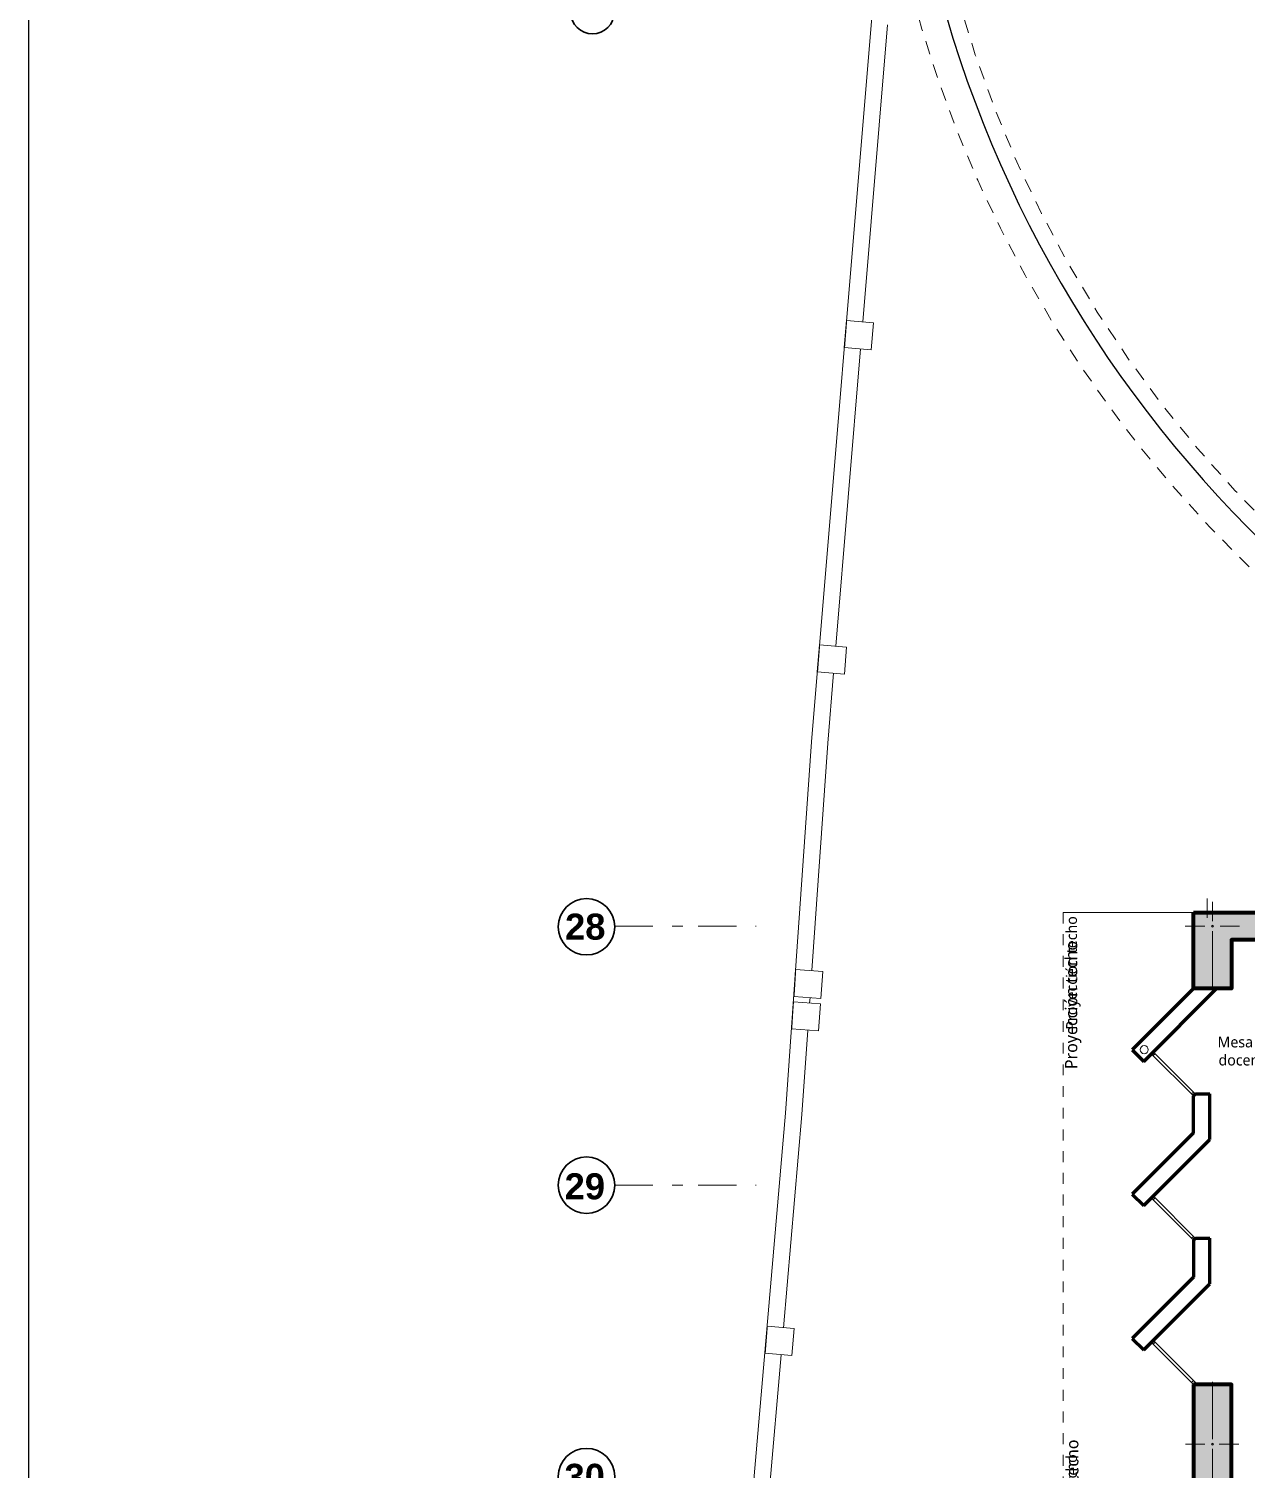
# Model space of a CAD drawing. Header units: metres. Extents: x 28 to 239, y -1 to 113.
# Drawn here: x 27.71 to 38.94, y 47.55 to 60.83 of the extents above; entities that cross this region are included whole.
import ezdxf

# ---------------------------------------------------------------- set-up
doc = ezdxf.new("R2010")
doc.units = ezdxf.units.M
doc.set_wipeout_variables(frame=1)
for name, pattern in [('DASHED2', [0.375, 0.25, -0.125]), ('Dot & Dashed', [0.670278, 0.352778, -0.176389, 0, -0.141111]), ('HIDDEN2', [0.1875, 0.125, -0.0625]), ('RAYITAS2', [0.1875, 0.125, -0.0625])]:
    doc.linetypes.add(name, pattern=pattern)
for name, color, linetype, lineweight in [('COLUMNAS 50', 32, 'Continuous', 70), ('Cotas varias El', 253, 'Continuous', 13), ('Equipamiento SR', 23, 'Continuous', 0), ('GRAFO 0 BLANCO', 7, 'Continuous', 0), ('GRAFO 4', 7, 'Continuous', 30), ('GRAFO01', 7, 'Continuous', 0), ('I.S. CANALETAS', 12, 'Continuous', 0), ('letras sr', 7, 'Continuous', 5), ('MK-LINEAS GENERALES', 7, 'Continuous', 0), ('Muros el', 144, 'Continuous', 60), ('proyecciones', 1, 'DASHED2', 5), ('Structural - Bearing_Pen_No__20', 1, 'Continuous', 0), ('Vanos', 140, 'Continuous', 5)]:
    doc.layers.add(name, color=color, linetype=linetype, lineweight=lineweight)
doc.layers.add('Separador de bike pintado', color=8, linetype='Continuous')
doc.styles.add('Generales', font='trebuc.ttf', dxfattribs={"height": 0.1})
doc.styles.add('GENERATED_STYLE_1', font='arialbd.ttf')

# ---------------------------------------------------------------- blocks, each defined once
blk = doc.blocks.new('Columna tipo 3')
at = {"true_color": 0x939598}
h = blk.add_hatch(color=252, dxfattribs=at)
h.dxf.hatch_style = 1
h.paths.add_polyline_path([(-235.085, 45.074), (-235.785, 45.074), (-235.785, 43.524), (-235.535, 43.524), (-235.535, 44.724), (-235.085, 44.724)])
h.paths.add_polyline_path([(-235.668, 44.899, -1), (-235.651, 44.899, -1)], flags=16)
at = {"layer": 'COLUMNAS 50', "linetype": 'Continuous'}
blk.add_lwpolyline([(-235.785, 45.074), (-235.785, 43.524), (-235.535, 43.524), (-235.535, 44.724), (-235.085, 44.724), (-235.085, 45.074)], close=True, dxfattribs=at)
at = {"layer": 'Structural - Bearing_Pen_No__20', "linetype": 'Continuous'}
for p, q in [((-235.66, 44.969), (-235.66, 45.149)), ((-235.705, 44.899), (-235.885, 44.899)), ((-235.085, 44.899), (-235.615, 44.899)), ((-235.66, 44.829), (-235.66, 44.649))]:
    blk.add_line(p, q, dxfattribs=at)
blk.add_circle((-235.66, 44.899), 0.00871, dxfattribs=at)
blk.add_point((-235.66, 44.899), dxfattribs=at)
blk = doc.blocks.new('Columna 1.10 x0.30')
at = {"true_color": 0xc7c8ca}
h = blk.add_hatch(color=9, dxfattribs=at)
h.dxf.hatch_style = 1
h.paths.add_polyline_path([(-234.849, 113.807), (-235.949, 113.807), (-235.949, 113.457), (-234.849, 113.457)])
h.paths.add_polyline_path([(-235.391, 113.632, -1), (-235.408, 113.632, -1)], flags=16)
at = {"layer": 'COLUMNAS 50', "color": 1, "linetype": 'Continuous', "lineweight": 5}
for p, q in [((-235.399, 113.873), (-235.399, 113.693)), ((-235.974, 113.632), (-235.444, 113.632)), ((-235.399, 113.562), (-235.399, 113.382)), ((-234.824, 113.632), (-235.354, 113.632))]:
    blk.add_line(p, q, dxfattribs=at)
at = {"layer": 'COLUMNAS 50', "linetype": 'Continuous'}
blk.add_lwpolyline([(-235.949, 113.457), (-234.849, 113.457), (-234.849, 113.807), (-235.949, 113.807)], close=True, dxfattribs=at)
at = {"layer": 'COLUMNAS 50', "color": 1, "linetype": 'Continuous', "lineweight": 5}
blk.add_circle((-235.399, 113.632), 0.00871, dxfattribs=at)
blk.add_point((-235.399, 113.632), dxfattribs=at)

msp = doc.modelspace()

# ---------------------------------------------------------------- linework, layer by layer
at = {"color": 7}
msp.add_lwpolyline([(27.712, 112.912), (147.712, 112.912), (147.712, 22.912), (27.712, 22.912), (27.712, 112.912)], dxfattribs=at)
at = {"layer": 'Cotas varias El', "linetype": 'Dot & Dashed'}
for p, q in [((33.114, 52.553), (34.419, 52.553)), ((33.114, 50.165), (34.419, 50.165))]:
    msp.add_line(p, q, dxfattribs=at)
at = {"layer": 'GRAFO 4', "linetype": 'Continuous'}
for centre, radius in [((32.909, 60.978), 0.199), ((32.854, 52.547), 0.26), ((32.854, 50.165), 0.26), ((32.854, 47.478), 0.26)]:
    msp.add_circle(centre, radius, dxfattribs=at)
at = {"layer": 'GRAFO01', "color": 251, "linetype": 'DASHED2', "lineweight": 9, "ltscale": 0.4}
msp.add_line((38.45, 52.678), (37.25, 52.678), dxfattribs=at)
at = {"layer": 'I.S. CANALETAS'}
msp.add_circle((37.996, 51.414), 0.0375, dxfattribs=at)
msp.add_circle((37.996, 51.414), 0.0375, dxfattribs=at)
at = {"layer": 'MK-LINEAS GENERALES', "color": 7, "linetype": 'RAYITAS2'}
for radius, start in [(11, 181.515), (11.4, 191.5241)]:
    msp.add_arc((46.872, 64.077), radius, start, 270, dxfattribs=at)
at = {"layer": 'Muros el', "ltscale": 0.05}
for p, q in [((38.45, 50.988), (38.468, 51.006)), ((38.468, 51.006), (38.6, 51.006)), ((38.45, 49.658), (38.468, 49.676)), ((38.468, 49.676), (38.6, 49.676)), ((38.6, 49.256), (38.6, 49.676))]:
    msp.add_line(p, q, dxfattribs=at)
for points in [[(38.45, 51.978), (37.885, 51.412)], [(37.991, 51.306), (38.662, 51.978)], [(37.885, 51.412), (37.991, 51.306)], [(38.6, 50.818), (38.6, 51.006)], [(38.45, 50.648), (38.45, 50.988)], [(38.6, 50.586), (38.6, 50.818)], [(38.45, 50.648), (37.885, 50.082)], [(37.991, 49.976), (38.6, 50.586)], [(37.885, 50.082), (37.991, 49.976)], [(38.45, 49.658), (38.45, 49.318)], [(38.45, 49.318), (37.885, 48.752)], [(37.991, 48.646), (38.6, 49.256)], [(37.885, 48.752), (37.991, 48.646)]]:
    msp.add_lwpolyline(points, dxfattribs=at)
at = {"layer": 'proyecciones', "linetype": 'HIDDEN2', "ltscale": 0.5}
msp.add_lwpolyline([(38.45, 33.378), (37.25, 33.378), (37.25, 52.678), (38.45, 52.678)], dxfattribs=at)
msp.add_lwpolyline([(38.45, 33.378), (37.25, 33.378), (37.25, 52.678), (38.45, 52.678)], dxfattribs=at)
at = {"layer": 'Separador de bike pintado'}
msp.add_arc((46.872, 64.077), 11.15, 193.0954, 260.5949, dxfattribs=at)
at = {"layer": 'Structural - Bearing_Pen_No__20', "linetype": 'Continuous'}
msp.add_line((38.575, 52.808), (38.575, 52.628), dxfattribs=at)
at = {"layer": 'Vanos', "color": 7, "linetype": 'Continuous'}
for p, q in [((38.079, 51.395), (38.061, 51.377)), ((38.097, 51.377), (38.079, 51.395)), ((38.45, 50.988), (38.061, 51.377)), ((38.061, 51.377), (38.079, 51.359)), ((38.097, 51.377), (38.079, 51.359)), ((38.45, 51.023), (38.097, 51.377)), ((38.45, 51.023), (38.433, 51.006)), ((38.433, 51.006), (38.45, 50.988)), ((38.468, 51.006), (38.45, 51.023)), ((38.079, 50.065), (38.061, 50.047)), ((38.097, 50.047), (38.079, 50.065)), ((38.45, 49.658), (38.061, 50.047)), ((38.061, 50.047), (38.079, 50.029)), ((38.097, 50.047), (38.079, 50.029)), ((38.45, 49.693), (38.097, 50.047)), ((38.45, 49.693), (38.433, 49.676)), ((38.433, 49.676), (38.45, 49.658)), ((38.468, 49.676), (38.45, 49.693)), ((38.079, 48.735), (38.061, 48.717)), ((38.45, 48.328), (38.061, 48.717)), ((38.061, 48.717), (38.079, 48.699)), ((38.097, 48.717), (38.079, 48.735)), ((38.097, 48.717), (38.079, 48.699)), ((38.45, 48.363), (38.097, 48.717)), ((38.45, 48.363), (38.433, 48.346)), ((38.433, 48.346), (38.45, 48.328)), ((38.468, 48.346), (38.45, 48.363)), ((38.468, 48.346), (38.45, 48.328))]:
    msp.add_line(p, q, dxfattribs=at)

# ---------------------------------------------------------------- block references
at = {"layer": 'COLUMNAS 50', "xscale": -1, "rotation": 90}
msp.add_blockref('Columna tipo 3', (83.524, -183.107), dxfattribs=at)
at = {"layer": 'COLUMNAS 50', "rotation": 270}
msp.add_blockref('Columna 1.10 x0.30', (-75.006, -187.621), dxfattribs=at)

# ---------------------------------------------------------------- texts
at = {"char_height": 0.24, "width": 1.011031258713047e-14, "attachment_point": 9, "rotation": 0, "style": 'GENERATED_STYLE_1'}
for s, insert in [('28', (33.029, 52.425)), ('29', (33.025, 50.031)), ('30', (33.024, 47.352))]:
    msp.add_mtext(s, dxfattribs=dict(at, insert=insert))
at = {"layer": 'Equipamiento SR', "insert": (38.572, 51.535), "char_height": 0.1, "attachment_point": 1, "style": 'Generales'}
msp.add_mtext_dynamic_manual_height_columns('\\pxqc;Mesa de docente', width=0.71474, gutter_width=0.5, heights=[0], dxfattribs=at)
at = {"layer": 'letras sr', "attachment_point": 1, "rotation": 90, "style": 'Generales'}
for insert, char_height in [((37.276, 51.599), 0.115), ((37.266, 51.235), 0.13), ((37.276, 46.638), 0.13), ((37.276, 46.638), 0.115)]:
    msp.add_mtext('{\\H0.86957x;Proyección techo} ', dxfattribs=dict(at, insert=insert, char_height=char_height))

# ---------------------------------------------------------------- next in the draw order: wipeouts: each hides what was drawn before it
at = {"linetype": 'Continuous'}
for points in [[(35.231, 57.886), (35.48, 57.865), (35.5, 58.115), (35.251, 58.135)], [(34.982, 54.896), (35.232, 54.876), (35.252, 55.125), (35.003, 55.145)], [(34.744, 51.605), (34.994, 51.587), (35.011, 51.837), (34.761, 51.854)], [(34.498, 48.615), (34.748, 48.593), (34.769, 48.842), (34.52, 48.864)]]:
    msp.add_wipeout(points, dxfattribs=at).dxf.layer = 'GRAFO 0 BLANCO'

# ---------------------------------------------------------------- next in the draw order: linework, layer by layer
at = {"layer": 'GRAFO 0 BLANCO', "linetype": 'Continuous'}
for p, q in [((34.929, 54.251), (35.496, 61.079)), ((34.929, 54.251), (35.496, 61.079)), ((35.401, 58.123), (35.629, 60.863)), ((35.153, 55.133), (35.38, 57.874)), ((35.078, 54.24), (35.132, 54.884)), ((34.84, 50.816), (34.894, 51.594)), ((34.391, 47.378), (34.69, 50.828)), ((34.391, 47.378), (34.69, 50.828)), ((34.669, 48.851), (34.84, 50.816)), ((34.541, 47.366), (34.648, 48.602))]:
    msp.add_line(p, q, dxfattribs=at)
at = {"layer": 'GRAFO 0 BLANCO', "color": 7, "linetype": 'Continuous'}
for points in [[(35.231, 57.886), (35.48, 57.865), (35.5, 58.115), (35.251, 58.135)], [(34.982, 54.896), (35.232, 54.876), (35.252, 55.125), (35.003, 55.145)], [(34.744, 51.605), (34.994, 51.587), (35.011, 51.837), (34.761, 51.854)], [(34.498, 48.615), (34.748, 48.593), (34.769, 48.842), (34.52, 48.864)]]:
    msp.add_lwpolyline(points, close=True, dxfattribs=at)

# ---------------------------------------------------------------- next in the draw order: wipeouts: each hides what was drawn before it
at = {"linetype": 'Continuous'}
msp.add_wipeout([(34.765, 51.904), (35.015, 51.887), (35.032, 52.136), (34.782, 52.153)], dxfattribs=at).dxf.layer = 'GRAFO 0 BLANCO'

# ---------------------------------------------------------------- next in the draw order: linework, layer by layer
at = {"layer": 'GRAFO 0 BLANCO', "linetype": 'Continuous'}
for p, q in [((34.69, 50.828), (34.929, 54.251)), ((34.69, 50.828), (34.929, 54.251)), ((34.932, 52.143), (35.078, 54.24)), ((34.911, 51.844), (34.915, 51.894))]:
    msp.add_line(p, q, dxfattribs=at)
at = {"layer": 'GRAFO 0 BLANCO', "color": 7, "linetype": 'Continuous'}
msp.add_lwpolyline([(34.765, 51.904), (35.015, 51.887), (35.032, 52.136), (34.782, 52.153)], close=True, dxfattribs=at)

doc.saveas('drawing.dxf')
